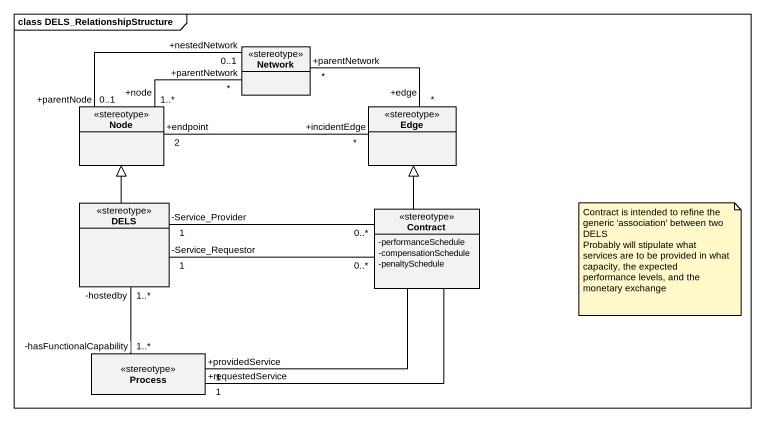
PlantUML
@startuml
mainframe class DELS_RelationshipStructure
hide circle
hide empty members
skinparam classAttributeIconSize 0
class "Network" as Network_ <<stereotype>>
class "Node" as Node_ <<stereotype>>
class Edge <<stereotype>>
class DELS <<stereotype>>
class Contract <<stereotype>> {
  -performanceSchedule
  -compensationSchedule
  -penaltySchedule
}
class "Process" as Process_ <<stereotype>>
Network_ "+parentNetwork\n*" -left- "+node\n1..*" Node_
Network_ "+parentNetwork\n*" -right- "+edge\n*" Edge
Node_ "+parentNode\n0..1" -right- "+nestedNetwork\n0..1" Network_
Node_ "+endpoint\n2" -right- "+incidentEdge\n*" Edge
DELS -up-|> Node_
DELS "-Service_Requestor\n1" -right- "0..*" Contract
DELS "-Service_Provider\n1" -right- "0..*" Contract
DELS "-hostedby\n1..*" -- "-hasFunctionalCapability\n1..*" Process_
Contract -up-|> Edge
Contract -left- "+providedService\n1" Process_
Contract -left- "+requestedService\n1" Process_
note as N1
  Contract is intended to refine the generic 'association' between two DELS
  Probably will stipulate what services are to be provided in what capacity, the expected performance levels, and the monetary exchange
end note
@enduml
